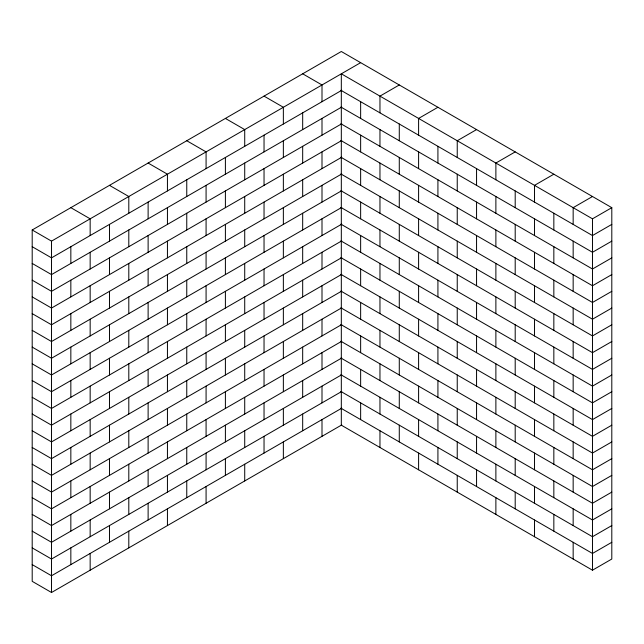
<?xml version="1.0" encoding="UTF-8"?>
<svg xmlns="http://www.w3.org/2000/svg" width="644" height="644" viewBox="0 0 644 644"><rect width="100%" height="100%" fill="white"/><g stroke="black" fill="none" stroke-linecap="round" stroke-linejoin="round"><path stroke-width="0.97" d="M341.747 424.935L51.52 592.496L32.2 581.339L32.2 229.972L341.32 51.504L611.8 207.666L611.8 559.032L592.48 570.19L341.32 425.177L341.32 73.81L592.48 218.823L611.8 207.666M32.2 229.972L51.52 241.13L360.64 62.661M341.747 90.297L51.52 257.858L32.2 246.708M341.747 107.033L51.52 274.594L32.2 263.436M399.28 84.968L379.96 96.125L379.96 112.853M341.747 123.761L51.52 291.321L32.2 280.172M341.747 140.497L51.52 308.057L32.2 296.9M341.747 157.225L51.52 324.785L32.2 313.636M437.92 107.274L418.6 118.432L418.6 135.16M341.747 173.96L51.52 341.521L32.2 330.364M341.747 190.688L51.52 358.249L32.2 347.1M341.747 207.416L51.52 374.985L32.2 363.828M476.56 129.589L457.24 140.738L457.24 157.474M341.747 224.152L51.52 391.713L32.2 380.556M341.747 240.88L51.52 408.449L32.2 397.292M515.2 151.895L495.88 163.045L495.88 179.781M341.747 257.616L51.52 425.177L32.2 414.02M341.747 274.344L51.52 441.913L32.2 430.756M341.747 291.08L51.52 458.641L32.2 447.483M553.84 174.202L534.52 185.359L534.52 202.087M341.747 307.808L51.52 475.369L32.2 464.219M341.747 324.544L51.52 492.105L32.2 480.947M341.747 341.272L51.52 508.832L32.2 497.683M592.48 196.509L573.16 207.666L573.16 224.394M341.747 358.008L51.52 525.568L32.2 514.411M341.747 374.736L51.52 542.296L32.2 531.147M611.8 224.394L592.48 235.551L340.893 90.297M341.747 391.472L51.52 559.032L32.2 547.875M611.8 241.13L592.48 252.287L340.893 107.033M341.747 408.199L51.52 575.76L32.2 564.611M611.8 257.858L592.48 269.015L340.893 123.761M611.8 274.594L592.48 285.751L340.893 140.497M611.8 291.321L592.48 302.479L340.893 157.225M611.8 308.057L592.48 319.207L340.893 173.96M611.8 324.785L592.48 335.943L340.893 190.688M611.8 341.521L592.48 352.671L340.893 207.416M611.8 358.249L592.48 369.406L340.893 224.152M611.8 374.985L592.48 386.134L340.893 240.88M611.8 391.713L592.48 402.87L340.893 257.616M611.8 408.449L592.48 419.598L340.893 274.344M611.8 425.177L592.48 436.334L340.893 291.08M611.8 441.913L592.48 453.062L340.893 307.808M611.8 458.641L592.48 469.798L340.893 324.544M611.8 475.377L592.48 486.526L340.893 341.272M611.8 492.105L592.48 503.262L340.893 358.008M611.8 508.832L592.48 519.99L340.893 374.736M611.8 525.568L592.48 536.726L340.893 391.472M611.8 542.296L592.48 553.454L340.893 408.199M302.68 73.81L322 84.968L322 101.704M264.04 96.125L283.36 107.274L283.36 124.01M225.4 118.432L244.72 129.589L244.72 146.317M186.76 140.738L206.08 151.895L206.08 168.623M148.12 163.045L167.44 174.202L167.44 190.938M109.48 185.359L128.8 196.509L128.8 213.244M70.84 207.666L90.16 218.823L90.16 235.551M592.48 218.823L592.48 570.19M573.16 241.13L573.16 257.858M573.16 274.594L573.16 291.321M573.16 308.057L573.16 324.785M573.16 341.521L573.16 358.249M573.16 374.985L573.16 391.713M573.16 408.449L573.16 425.177M573.16 441.913L573.16 458.641M573.16 475.377L573.16 492.105M573.16 508.832L573.16 525.568M573.16 542.296L573.16 559.032M553.84 213.244L553.84 229.972M553.84 246.708L553.84 263.436M553.84 280.172L553.84 296.9M553.84 313.636L553.84 330.364M553.84 347.1L553.84 363.828M553.84 380.564L553.84 397.292M553.84 414.028L553.84 430.756M553.84 447.483L553.84 464.219M553.84 480.947L553.84 497.683M553.84 514.411L553.84 531.147M534.52 218.823L534.52 235.551M534.52 252.287L534.52 269.015M534.52 285.751L534.52 302.479M534.52 319.215L534.52 335.943M534.52 352.671L534.52 369.406M534.52 386.134L534.52 402.87M534.52 419.598L534.52 436.334M534.52 453.062L534.52 469.798M534.52 486.526L534.52 503.262M534.52 519.99L534.52 536.726M515.2 190.938L515.2 207.666M515.2 224.402L515.2 241.13M515.2 257.858L515.2 274.594M515.2 291.321L515.2 308.057M515.2 324.785L515.2 341.521M515.2 358.249L515.2 374.985M515.2 391.713L515.2 408.449M515.2 425.177L515.2 441.913M515.2 458.641L515.2 475.377M515.2 492.105L515.2 508.841M495.88 196.509L495.88 213.244M495.88 229.972L495.88 246.708M495.88 263.436L495.88 280.172M495.88 296.9L495.88 313.636M495.88 330.364L495.88 347.1M495.88 363.828L495.88 380.564M495.88 397.292L495.88 414.028M495.88 430.756L495.88 447.491M495.88 464.219L495.88 480.947M495.88 497.683L495.88 514.411M476.56 168.623L476.56 185.359M476.56 202.087L476.56 218.823M476.56 235.551L476.56 252.287M476.56 269.015L476.56 285.751M476.56 302.479L476.56 319.215M476.56 335.943L476.56 352.679M476.56 369.406L476.56 386.134M476.56 402.87L476.56 419.598M476.56 436.334L476.56 453.062M476.56 469.798L476.56 486.526M457.24 174.202L457.24 190.938M457.24 207.666L457.24 224.402M457.24 241.13L457.24 257.866M457.24 274.594L457.24 291.321M457.24 308.057L457.24 324.785M457.24 341.521L457.24 358.249M457.24 374.985L457.24 391.713M457.24 408.449L457.24 425.177M457.24 441.913L457.24 458.641M457.24 475.377L457.24 492.105M437.92 146.317L437.92 163.053M437.92 179.781L437.92 196.509M437.92 213.244L437.92 229.972M437.92 246.708L437.92 263.436M437.92 280.172L437.92 296.9M437.92 313.636L437.92 330.364M437.92 347.1L437.92 363.828M437.92 380.564L437.92 397.292M437.92 414.028L437.92 430.756M437.92 447.491L437.92 464.219M418.6 151.895L418.6 168.623M418.6 185.359L418.6 202.087M418.6 218.823L418.6 235.551M418.6 252.287L418.6 269.015M418.6 285.751L418.6 302.479M418.6 319.215L418.6 335.943M418.6 352.679L418.6 369.406M418.6 386.142L418.6 402.87M418.6 419.598L418.6 436.334M418.6 453.062L418.6 469.798M399.28 124.01L399.28 140.738M399.28 157.474L399.28 174.202M399.28 190.938L399.28 207.666M399.28 224.402L399.28 241.13M399.28 257.866L399.28 274.594M399.28 291.329L399.28 308.057M399.28 324.785L399.28 341.521M399.28 358.249L399.28 374.985M399.28 391.713L399.28 408.449M399.28 425.177L399.28 441.913M379.96 129.589L379.96 146.317M379.96 163.053L379.96 179.781M379.96 196.517L379.96 213.244M379.96 229.972L379.96 246.708M379.96 263.436L379.96 280.172M379.96 296.9L379.96 313.636M379.96 330.364L379.96 347.1M379.96 363.828L379.96 380.564M379.96 397.292L379.96 414.028M379.96 430.756L379.96 447.491M360.64 101.704L360.64 118.432M360.64 135.168L360.64 151.895M360.64 168.623L360.64 185.359M360.64 202.087L360.64 218.823M360.64 235.551L360.64 252.287M360.64 269.015L360.64 285.751M360.64 302.479L360.64 319.215M360.64 335.943L360.64 352.679M360.64 369.406L360.64 386.142M360.64 402.87L360.64 419.606M322 118.432L322 135.168M322 151.895L322 168.623M322 185.359L322 202.087M322 218.823L322 235.551M322 252.287L322 269.015M322 285.751L322 302.479M322 319.215L322 335.943M322 352.679L322 369.406M322 386.142L322 402.87M322 419.606L322 436.334M302.68 112.853L302.68 129.589M302.68 146.317L302.68 163.053M302.68 179.781L302.68 196.517M302.68 213.244L302.68 229.972M302.68 246.708L302.68 263.436M302.68 280.172L302.68 296.9M302.68 313.636L302.68 330.364M302.68 347.1L302.68 363.828M302.68 380.564L302.68 397.292M302.68 414.028L302.68 430.756M283.36 140.738L283.36 157.474M283.36 174.202L283.36 190.938M283.36 207.666L283.36 224.402M283.36 241.13L283.36 257.866M283.36 274.594L283.36 291.329M283.36 308.057L283.36 324.785M283.36 341.521L283.36 358.249M283.36 374.985L283.36 391.713M283.36 408.449L283.36 425.177M283.36 441.913L283.36 458.641M264.04 135.16L264.04 151.895M264.04 168.623L264.04 185.359M264.04 202.087L264.04 218.823M264.04 235.551L264.04 252.287M264.04 269.015L264.04 285.751M264.04 302.479L264.04 319.215M264.04 335.943L264.04 352.679M264.04 369.406L264.04 386.142M264.04 402.87L264.04 419.598M264.04 436.334L264.04 453.062M244.72 163.053L244.72 179.781M244.72 196.509L244.72 213.244M244.72 229.972L244.72 246.708M244.72 263.436L244.72 280.172M244.72 296.9L244.72 313.636M244.72 330.364L244.72 347.1M244.72 363.828L244.72 380.564M244.72 397.292L244.72 414.028M244.72 430.756L244.72 447.491M244.72 464.219L244.72 480.955M225.4 157.474L225.4 174.202M225.4 190.938L225.4 207.666M225.4 224.402L225.4 241.13M225.4 257.866L225.4 274.594M225.4 291.321L225.4 308.057M225.4 324.785L225.4 341.521M225.4 358.249L225.4 374.985M225.4 391.713L225.4 408.449M225.4 425.177L225.4 441.913M225.4 458.641L225.4 475.377M206.08 185.359L206.08 202.087M206.08 218.823L206.08 235.551M206.08 252.287L206.08 269.015M206.08 285.751L206.08 302.479M206.08 319.215L206.08 335.943M206.08 352.679L206.08 369.406M206.08 386.134L206.08 402.87M206.08 419.598L206.08 436.334M206.08 453.062L206.08 469.798M206.08 486.526L206.08 503.262M186.76 179.781L186.76 196.509M186.76 213.244L186.76 229.972M186.76 246.708L186.76 263.436M186.76 280.172L186.76 296.9M186.76 313.636L186.76 330.364M186.76 347.1L186.76 363.828M186.76 380.564L186.76 397.292M186.76 414.028L186.76 430.756M186.76 447.491L186.76 464.219M186.76 480.947L186.76 497.683M167.44 207.666L167.44 224.402M167.44 241.13L167.44 257.858M167.44 274.594L167.44 291.321M167.44 308.057L167.44 324.785M167.44 341.521L167.44 358.249M167.44 374.985L167.44 391.713M167.44 408.449L167.44 425.177M167.44 441.913L167.44 458.641M167.44 475.377L167.44 492.105M167.44 508.841L167.44 525.568M148.12 202.087L148.12 218.823M148.12 235.551L148.12 252.287M148.12 269.015L148.12 285.751M148.12 302.479L148.12 319.215M148.12 335.943L148.12 352.671M148.12 369.406L148.12 386.134M148.12 402.87L148.12 419.598M148.12 436.334L148.12 453.062M148.12 469.798L148.12 486.526M148.12 503.262L148.12 519.99M128.8 229.972L128.8 246.708M128.8 263.436L128.8 280.172M128.8 296.9L128.8 313.636M128.8 330.364L128.8 347.1M128.8 363.828L128.8 380.564M128.8 397.292L128.8 414.028M128.8 430.756L128.8 447.483M128.8 464.219L128.8 480.947M128.8 497.683L128.8 514.411M128.8 531.147L128.8 547.875M109.48 224.394L109.48 241.13M109.48 257.858L109.48 274.594M109.48 291.321L109.48 308.057M109.48 324.785L109.48 341.521M109.48 358.249L109.48 374.985M109.48 391.713L109.48 408.449M109.48 425.177L109.48 441.913M109.48 458.641L109.48 475.377M109.48 492.105L109.48 508.832M109.48 525.568L109.48 542.296M90.16 252.287L90.16 269.015M90.16 285.751L90.16 302.479M90.16 319.207L90.16 335.943M90.16 352.671L90.16 369.406M90.16 386.134L90.16 402.87M90.16 419.598L90.16 436.334M90.16 453.062L90.16 469.798M90.16 486.526L90.16 503.262M90.16 519.99L90.16 536.726M90.16 553.454L90.16 570.19M70.84 246.708L70.84 263.436M70.84 280.172L70.84 296.9M70.84 313.636L70.84 330.364M70.84 347.1L70.84 363.828M70.84 380.556L70.84 397.292M70.84 414.02L70.84 430.756M70.84 447.483L70.84 464.219M70.84 480.947L70.84 497.683M70.84 514.411L70.84 531.147M70.84 547.875L70.84 564.611M51.52 241.13L51.52 592.496"/></g></svg>
